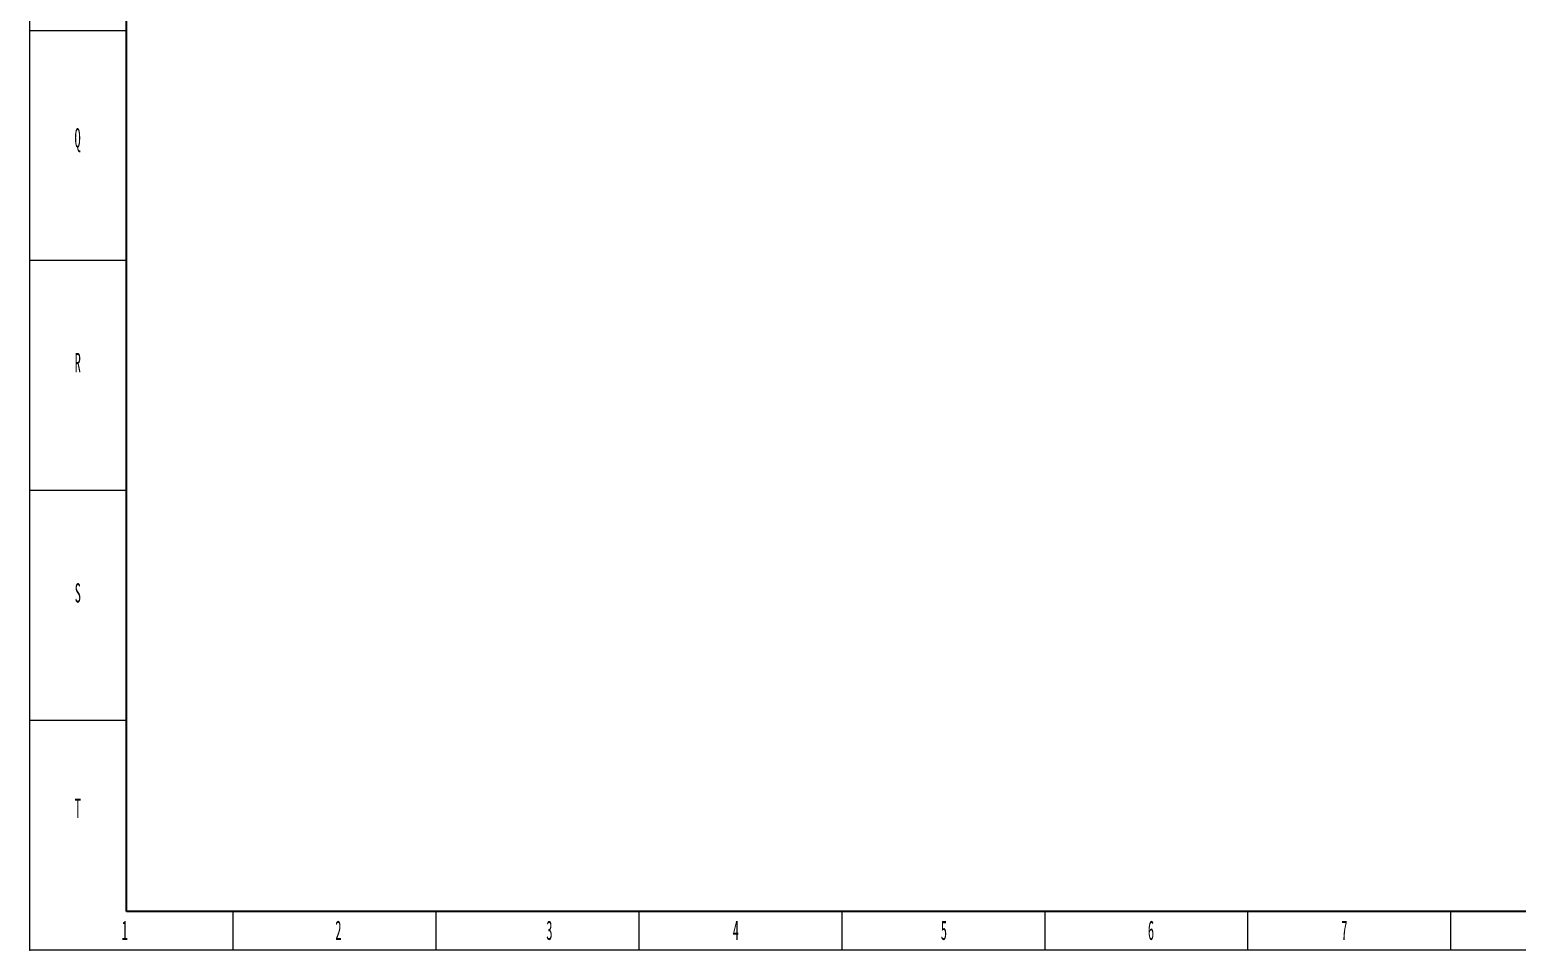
# Model space of a CAD drawing. Header units: millimetres. Extents: x 0 to 841, y 0 to 1189.
# Drawn here: x 0 to 384.7, y 0 to 238 of the extents above; entities that cross this region are included whole.
import ezdxf

# ---------------------------------------------------------------- set-up
doc = ezdxf.new("R2010")
doc.units = ezdxf.units.MM
doc.header["$PDSIZE"] = -1
doc.styles.add('SLDTEXTSTYLE1', font='TXT', dxfattribs={"width": 0.469})

msp = doc.modelspace()

# ---------------------------------------------------------------- linework, layer by layer
at = {"color": 7, "linetype": 'Continuous', "lineweight": 18}
for p, q in [((0, 0), (0, 1189)), ((25, 237.8), (0, 237.8)), ((25, 178.35), (0, 178.35)), ((25, 118.9), (0, 118.9)), ((25, 59.45), (0, 59.45)), ((52.5, 10), (52.5, 0)), ((105, 10), (105, 0)), ((157.5, 10), (157.5, 0)), ((210, 10), (210, 0)), ((262.5, 10), (262.5, 0)), ((315, 10), (315, 0)), ((367.5, 10), (367.5, 0)), ((841, 0), (0, 0))]:
    msp.add_line(p, q, dxfattribs=at)
at = {"color": 7, "linetype": 'Continuous', "lineweight": 25}
for p, q in [((25, 10), (25, 1179)), ((831, 10), (25, 10))]:
    msp.add_line(p, q, dxfattribs=at)
at = {"color": 7, "linetype": 'Continuous', "lineweight": 0}
msp.add_point((0, 0), dxfattribs=at)

# ---------------------------------------------------------------- texts
at = {"color": 7, "linetype": 'Continuous', "lineweight": 0, "char_height": 5, "attachment_point": 1, "style": 'SLDTEXTSTYLE1'}
for s, insert in [('Q', (11.58, 212.58)), ('R', (11.63, 154.49)), ('S', (11.64, 94.91)), ('T', (11.64, 39.24)), ('1', (23.78, 7.67)), ('2', (79.03, 7.67)), ('3', (133.61, 7.67)), ('4', (181.83, 7.67)), ('5', (235.64, 7.67)), ('6', (289.2, 7.67)), ('7', (339.21, 7.67))]:
    msp.add_mtext(s, dxfattribs=dict(at, insert=insert))

doc.saveas('drawing.dxf')
